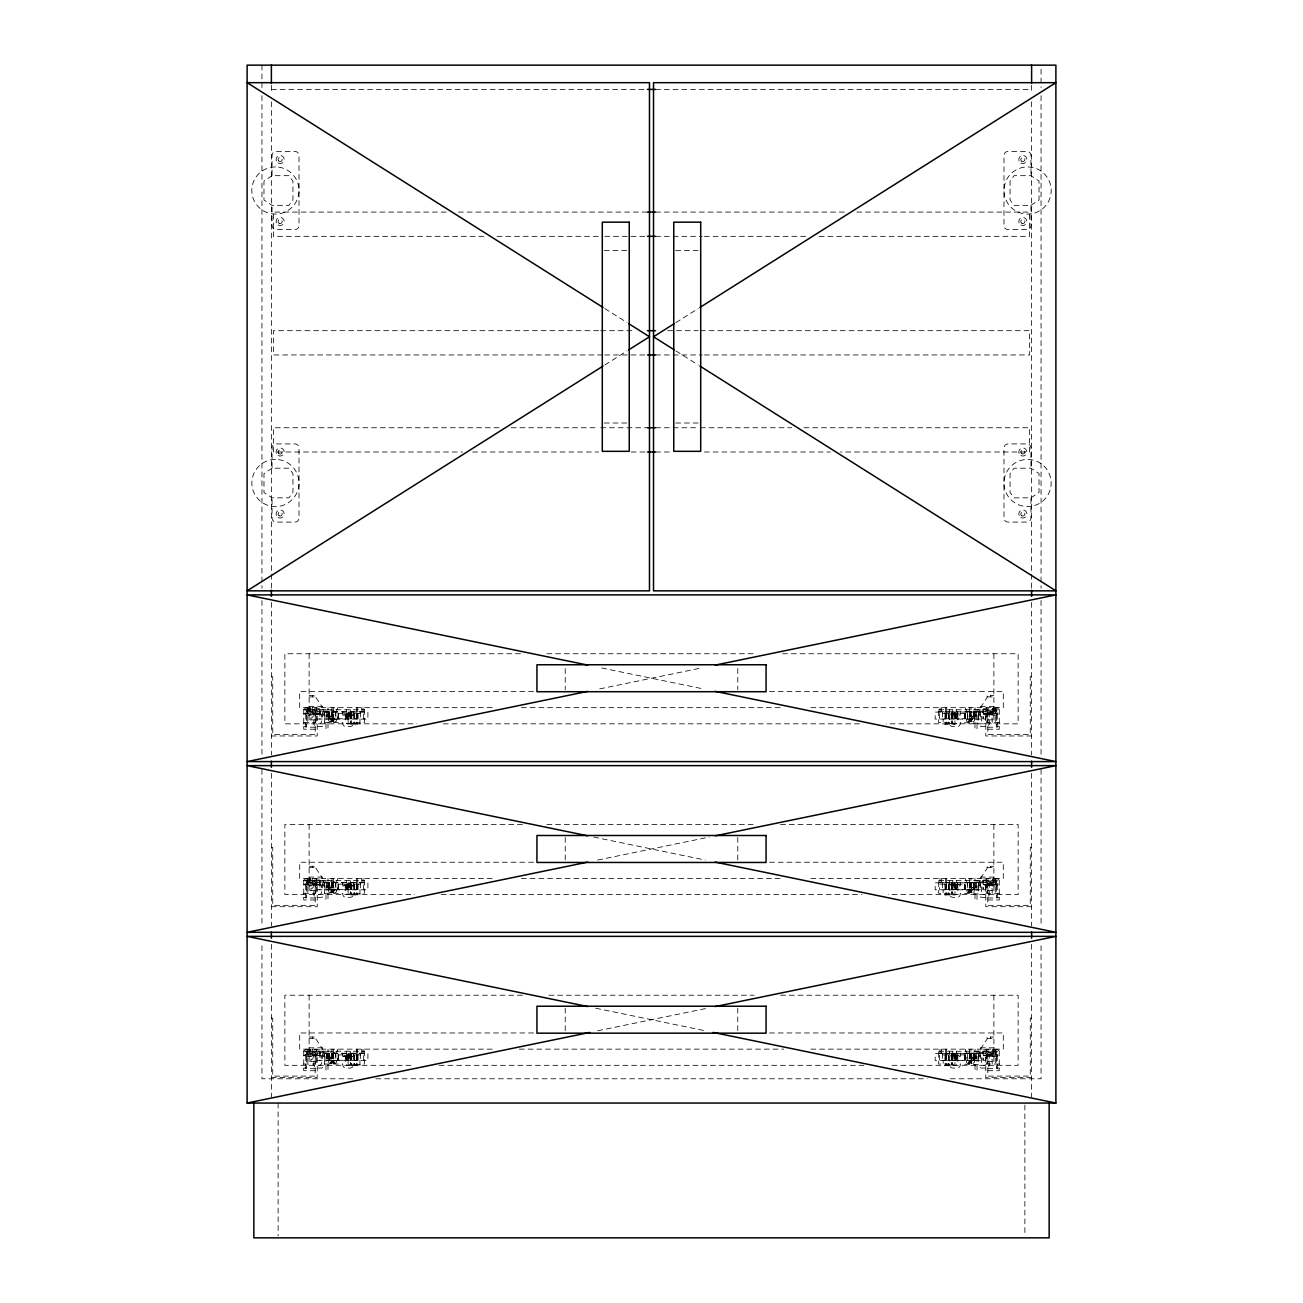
<?xml version="1.0" encoding="UTF-8"?>
<svg xmlns="http://www.w3.org/2000/svg" width="1303" height="1303" viewBox="0 0 1303 1303"><rect width="100%" height="100%" fill="white"/><g stroke="black" fill="none" stroke-linecap="round" stroke-linejoin="round"><path stroke-width="0.75" stroke-dasharray="5 3.75" d="M334.741 711.78L331.385 711.78L331.369 716.65L327.118 716.65L326.988 711.78L323.958 711.78M334.741 1053.247L331.385 1053.264L331.369 1058.117L326.988 1058.117L326.988 1053.264L323.958 1053.247M334.741 882.506L331.385 882.522L331.369 887.376L327.118 887.376L326.988 882.522L323.958 882.506M327.118 1058.117L326.988 1053.264M313.811 711.78L313.811 723.686A3.176 3.176 0 0 0 316.727 726.602L321.222 726.602A3.486 3.486 0 0 0 324.594 723.23L324.61 711.78M313.811 882.506L313.811 894.412A3.176 3.176 0 0 0 316.727 897.344L321.222 897.344A3.486 3.486 0 0 0 324.594 893.972L324.61 882.506M313.811 1053.247L313.811 1065.154A3.176 3.176 0 0 0 316.727 1068.069L321.222 1068.069A3.486 3.486 0 0 0 324.594 1064.714L324.61 1053.247M969.579 712.073L969.09 719.093L969.53 714.63L971.468 714.63M971.468 885.372L969.53 885.372L969.204 889.819L969.579 882.799M969.579 1053.541L969.09 1060.561L969.53 1056.098L971.468 1056.098M974.351 711.65C975.067 715.412 970.849 727.644 971.191 712.073M971.175 889.819L971.191 882.799M971.191 1053.541C974.905 1063.753 963.65 1062.808 967.461 1053.247M973.536 711.78L973.178 719.077L973.52 711.585L967.787 711.617M974.351 882.392L973.52 889.819L967.559 889.819L967.461 882.522M974.351 1053.133L973.52 1060.544L969.204 1060.544M975.328 712.073L975.312 716.65M975.328 882.799L975.312 887.392M975.328 1053.541L975.312 1058.117M335.278 711.617C326.809 706.112 326.043 722.97 334.822 719.077M335.278 882.359C326.809 876.854 326.043 893.711 334.822 889.802M335.278 1053.085C326.809 1047.579 326.043 1064.437 334.822 1060.544M329.48 711.78L329.887 719.077L329.545 711.585L328.714 711.65M329.48 882.506L329.887 889.819L329.545 882.326L328.714 882.392M329.48 1053.247L329.887 1060.544L329.545 1053.052L328.877 1059.99L332.916 1059.99M968.227 889.819L972.624 889.819L969.204 889.819M968.422 1060.707L972.445 1060.642M328.959 889.835C326.239 894.477 339.024 893.891 336.337 889.851M330.343 721.683L331.467 719.696L333.747 719.696L334.936 721.748L333.731 719.696M330.343 892.425L331.467 890.438L333.747 890.438L334.92 892.49L333.731 890.438M331.483 1061.179L330.294 1063.232L331.467 1061.179L333.747 1061.179L334.936 1063.232L333.731 1061.179M330.587 1060.675L334.594 1060.642M968.601 719.077L972.461 719.207L967.559 719.077L967.461 711.78M980.393 707.659L987.137 697.561L987.137 695.525L993.88 695.525M980.393 878.401L987.137 868.287L987.137 866.267L993.88 866.267M980.393 1049.143L987.137 1039.028L987.137 1037.009L993.88 1037.009M968.194 721.699L969.318 719.696L971.598 719.696L972.787 721.764L971.582 719.696M968.194 1063.167L969.318 1061.179L971.598 1061.179L972.787 1063.232L971.582 1061.179M305.749 707.724L303.729 709.744L364.384 709.744M305.749 878.466L303.729 880.486L364.384 880.486M305.749 1049.208L303.729 1051.228L364.384 1051.228M968.194 892.425L969.318 890.438L971.598 890.438L972.771 892.49L971.582 890.438M272.05 175.677L263.972 181.068L263.972 199.945L272.05 205.337L288.908 205.337L292.947 199.945L292.947 181.068L288.908 175.677L272.05 175.677L272.05 155.464A4.039 4.039 0 0 1 276.106 151.425L294.967 151.425A4.039 4.039 0 0 1 299.022 155.464L299.022 225.549A4.039 4.039 0 0 1 294.967 229.605L276.106 229.605A4.039 4.039 0 0 1 272.05 225.549L272.05 205.337M272.05 468.184L263.972 473.575L263.972 492.436L272.05 497.844L288.908 497.844L292.947 492.436L292.947 473.575L288.908 468.184L272.05 468.184L272.05 447.955A4.039 4.039 0 0 1 276.106 443.916L294.967 443.916A4.039 4.039 0 0 1 299.022 447.955L299.022 518.057A4.039 4.039 0 0 1 294.967 522.096L276.106 522.096A4.039 4.039 0 0 1 272.05 518.057L272.05 497.844M1030.95 205.337L1039.028 199.945L1039.028 181.068L1030.95 175.677L1014.092 175.677L1010.053 181.068L1010.053 199.945L1014.092 205.337L1030.95 205.337L1030.95 225.549A4.039 4.039 0 0 1 1026.894 229.605L1008.033 229.605A4.039 4.039 0 0 1 1003.978 225.549L1003.978 155.464A4.039 4.039 0 0 1 1008.033 151.425L1026.894 151.425A4.039 4.039 0 0 1 1030.95 155.464L1030.95 175.677M1030.95 497.844L1039.028 492.436L1039.028 473.575L1030.95 468.184L1014.092 468.184L1010.053 473.575L1010.053 492.436L1014.092 497.844L1030.95 497.844L1030.95 518.057A4.039 4.039 0 0 1 1026.894 522.096L1008.033 522.096A4.039 4.039 0 0 1 1003.978 518.057L1003.978 447.955A4.039 4.039 0 0 1 1008.033 443.916L1026.894 443.916A4.039 4.039 0 0 1 1030.95 447.955L1030.95 468.184M604.771 364.987L627.118 350.882M675.882 322.639L698.229 308.534M342.787 711.78L342.787 715.135L344.139 715.135A6.759 6.759 0 0 1 352.25 715.135L352.25 713.8L346.761 713.946M342.787 882.506L342.787 885.877L344.139 885.877A6.759 6.759 0 0 1 352.25 885.877L352.25 884.525L346.761 884.688M342.787 1053.247L342.787 1056.619L344.139 1056.619A6.759 6.759 0 0 1 352.25 1056.619L352.25 1055.267L346.761 1055.43M319.675 713.881L317.069 714.142A6.499 6.499 0 0 0 315.163 715.135L306.433 715.135M306.433 885.877L315.163 885.877A6.499 6.499 0 0 1 317.069 884.884L319.675 884.623M306.433 1056.619L315.163 1056.619A6.499 6.499 0 0 1 317.069 1055.609L319.675 1055.365M967.217 712.073L967.999 719.077M967.217 882.799L967.999 889.819M967.217 1053.541L967.999 1060.544M599.706 688.912L701.307 667.967M597.719 860.061L709.272 837.063M597.719 1030.803L707.268 1008.213M328.959 719.093C326.173 723.507 338.943 723.426 336.337 719.109M328.959 1060.577C326.173 1064.958 338.943 1064.909 336.337 1060.593M983.39 713.881L985.98 714.142A6.499 6.499 0 0 1 987.902 715.152L996.632 715.152M983.39 884.623L985.98 884.884A6.499 6.499 0 0 1 987.902 885.877L996.632 885.877M983.39 1055.365L985.98 1055.625A6.499 6.499 0 0 1 987.902 1056.619L996.632 1056.619M954.366 713.881L958.927 713.8L958.927 715.152A6.759 6.759 0 0 0 950.815 715.152L949.464 715.152L949.464 711.78M954.366 884.623L958.927 884.542L958.927 885.877A6.759 6.759 0 0 0 950.815 885.877L949.464 885.877L949.464 882.522M954.366 1055.365L958.927 1055.267L958.927 1056.619A6.759 6.759 0 0 0 950.815 1056.619L949.464 1056.619L949.464 1053.247M318.877 713.816L319.072 713.8A2.704 2.704 0 0 1 321.678 716.487L321.678 721.194A2.704 2.704 0 0 1 319.675 723.8L318.29 723.8A2.704 2.704 0 0 1 316.287 721.211L316.287 716.487A2.704 2.704 0 0 1 318.974 713.8M318.877 884.542L319.072 884.542A2.704 2.704 0 0 1 321.678 887.229L321.678 891.936A2.704 2.704 0 0 1 319.675 894.542L318.29 894.542A2.704 2.704 0 0 1 316.287 891.952L316.287 887.229A2.704 2.704 0 0 1 318.974 884.525M318.877 1055.283L319.072 1055.283A2.704 2.704 0 0 1 321.678 1057.971L321.678 1062.678A2.704 2.704 0 0 1 319.675 1065.284L318.29 1065.284A2.704 2.704 0 0 1 316.287 1062.678L316.287 1057.971A2.704 2.704 0 0 1 318.974 1055.267M966.81 719.109C964.171 723.768 976.81 723.295 974.188 719.109M966.81 889.835L967.266 892.441L974.107 892.164L974.595 882.799M966.81 1060.577C964.139 1065.235 976.941 1064.698 974.139 1060.577M969.204 719.077L971.191 719.061M970.523 1060.577L972.624 1060.544M345.295 716.487A2.704 2.704 0 0 1 347.999 713.8L348.683 713.881M952.379 716.487A2.704 2.704 0 0 1 955.066 713.8L955.213 713.816M345.295 887.229A2.704 2.704 0 0 1 347.999 884.525L348.683 884.623M952.379 887.229A2.704 2.704 0 0 1 955.066 884.542L955.213 884.558M345.295 1057.971A2.704 2.704 0 0 1 347.999 1055.267L348.683 1055.365M952.379 1057.971A2.704 2.704 0 0 1 955.066 1055.267L955.213 1055.283M983.993 713.8L984.188 713.816A2.704 2.704 0 0 1 986.778 716.487L986.778 721.211A2.704 2.704 0 0 1 984.775 723.816L983.374 723.816A2.704 2.704 0 0 1 981.387 721.194L981.387 716.487A2.704 2.704 0 0 1 984.074 713.8M983.993 884.542L984.188 884.558A2.704 2.704 0 0 1 986.778 887.229L986.778 891.952A2.704 2.704 0 0 1 984.775 894.542L983.374 894.542A2.704 2.704 0 0 1 981.387 891.936L981.387 887.229A2.704 2.704 0 0 1 984.074 884.542M983.993 1055.283L984.188 1055.283A2.704 2.704 0 0 1 986.778 1057.971L986.778 1062.694A2.704 2.704 0 0 1 984.775 1065.284L983.374 1065.284A2.704 2.704 0 0 1 981.387 1062.678L981.387 1057.971A2.704 2.704 0 0 1 984.074 1055.267M969.53 889.786L968.569 889.835M330.718 1060.577L331.597 1060.544M969.562 889.819L968.601 889.819M970.458 719.109L972.185 719.077L971.598 712.073M330.506 719.077L335.734 719.093L335.588 711.78M330.506 889.819L335.734 889.835L335.588 882.506M330.506 1060.544L335.734 1060.577L335.588 1053.247M968.324 711.78L971.68 711.796L971.68 716.65L976.077 716.65L976.061 711.78L979.107 711.78M968.324 882.522L971.68 882.522L971.68 887.392L975.931 887.392L975.931 882.538L979.107 882.522M968.324 1053.247L971.68 1053.264L971.68 1058.117L976.077 1058.117L976.061 1053.264L979.107 1053.247M992.919 713.262L993.065 707.741L993.065 713.262M992.919 884.004L993.065 878.466L993.065 884.004M992.919 1054.73L993.065 1049.208L993.065 1054.73M331.597 719.077L330.587 719.191L334.61 719.077M331.597 889.802C327.965 889.949 337.526 889.998 333.487 889.802L333.47 882.799M971.582 889.819L971.598 882.799M971.582 1060.544L971.598 1053.541M271.382 89.418L647.428 89.418M655.572 89.418L1031.618 89.418M446.196 212.08L273.402 212.08L273.402 236.332L486.85 236.332M458.379 212.08L647.428 212.08M655.572 212.08L844.621 212.08M856.804 212.08L1029.598 212.08L1029.598 236.332L816.15 236.332M497.013 236.332L602.719 236.332M604.739 236.332L647.428 236.332M655.572 236.332L702.317 236.332M704.353 236.332L805.987 236.332M604.234 250.485L627.329 250.485M675.671 250.485L698.766 250.485M598.647 330.685L273.402 330.685L273.402 354.953L602.719 354.953M600.683 330.685L635.245 330.685M667.755 330.685L698.261 330.685M700.281 330.685L1029.598 330.685L1029.598 354.953L704.353 354.953M604.739 354.953L647.428 354.953M655.572 354.953L702.317 354.953M604.234 423.019L627.329 423.019M675.671 423.019L698.766 423.019M499.049 427.742L273.402 427.742L273.402 452.011L462.451 452.011M511.232 427.742L598.647 427.742M600.683 427.742L647.428 427.742M655.572 427.742L698.261 427.742M700.281 427.742L791.768 427.742M803.951 427.742L1029.598 427.742L1029.598 452.011L840.549 452.011M472.614 452.011L598.647 452.011M631.173 452.011L647.428 452.011M655.572 452.011L671.827 452.011M704.353 452.011L830.386 452.011M520.451 653.748L284.868 653.748L284.868 723.833L416.813 723.833M546.853 653.748L756.147 653.748M782.549 653.748L1018.132 653.748L1018.132 723.833L886.187 723.833M271.382 676.664L272.734 676.664L272.734 734.615L315.196 734.615L315.163 711.78M1031.618 676.664L1030.266 676.664L1030.266 734.615L987.804 734.615L987.902 711.78M533.546 691.486L299.69 691.486L299.69 707.659L494.912 707.659M769.454 691.486L1003.31 691.486L1003.31 707.659L808.088 707.659M309.186 695.525L315.929 695.525L315.929 697.545L322.672 707.659M309.186 696.877L315.929 696.877M987.137 696.877L993.88 696.877M322.672 706.307L306.433 706.389L306.433 708.262L319.903 708.262L319.903 706.389M980.393 706.324L996.632 706.389L996.632 708.278L983.146 708.278L983.146 706.389M521.347 707.659L781.653 707.659M938.665 709.76L999.32 709.76L997.3 707.741M323.958 711.096L311.824 711.096L311.824 714.191L323.958 714.191L323.958 709.744M979.107 711.096L991.241 711.096L991.241 714.207L979.107 714.207L979.107 709.76M306.433 711.78L364.384 711.78M938.665 711.78L996.632 711.78M317.215 713.05L305.081 713.05L305.081 714.402L315.196 714.402M306.433 713.262L317.215 713.262M965.344 713.409L939.414 713.409L939.414 719.077M985.85 713.262L996.632 713.262M303.729 713.8L319.903 713.8M954.871 713.8L950.815 713.8L950.815 715.152M983.146 713.8L999.32 713.8M987.804 714.402L997.919 714.402L997.919 713.05L985.785 713.05L985.785 735.967L1031.618 735.967M331.581 714.63L333.519 714.63L333.975 719.077M324.61 715.135L323.258 715.135A6.759 6.759 0 0 0 315.163 715.135M352.25 715.135L353.585 715.135L353.602 709.744M958.927 715.152L960.262 715.152L960.262 711.78M978.455 711.78L978.455 715.152L979.791 715.152A6.759 6.759 0 0 1 987.902 715.152M331.369 716.634L327.118 716.65M971.68 716.634L976.077 716.634M332.916 718.507L328.877 718.507L328.877 711.78M970.149 718.523L974.188 718.523L974.188 711.78M337.786 718.8L358.081 718.8M944.984 718.8L965.279 718.8M317.215 719.077L367.902 719.077L367.902 712.057L319.968 712.057L319.968 719.077M310.863 719.859L315.587 719.859M987.479 719.859L992.186 719.859M303.729 722.562L315.587 722.562L315.587 713.8M324.594 722.562L342.787 722.562L342.819 723.686A3.176 3.176 0 0 0 345.751 726.602L350.23 726.602A3.486 3.486 0 0 0 353.602 723.23L364.384 722.562L364.384 707.724M949.447 722.562L938.665 722.562L938.665 707.741M989.254 711.78L989.238 723.686A3.176 3.176 0 0 1 986.322 726.602L981.827 726.602A3.486 3.486 0 0 1 978.472 723.23L960.262 722.562L960.23 723.686A3.176 3.176 0 0 1 957.314 726.602L952.819 726.602A3.486 3.486 0 0 1 949.447 723.23M999.32 722.562L987.479 722.562L987.479 713.8M353.748 723.523L351.647 723.523L351.647 712.057M951.418 712.073L951.418 723.523L949.317 723.523L949.431 713.409M443.232 723.833L859.768 723.833M303.729 726.602L306.433 726.602L306.433 710.428L317.215 710.428L317.215 735.967L271.382 735.967M999.32 726.602L996.632 726.602L996.632 710.428L985.85 710.428L985.85 719.077L935.163 719.077L935.163 712.073L983.081 712.073L983.081 719.077L983.146 709.76M315.196 727.204L305.749 727.204L305.749 709.679L325.978 709.679L325.978 729.224L327.998 729.224L327.998 707.659M987.804 727.204L997.251 727.204L997.251 709.679L977.022 709.679L977.022 729.224L975.002 729.224L975.002 707.659M987.804 729.224L999.271 729.224L999.271 707.659M315.196 729.224L303.729 729.224L303.729 707.659M522.47 824.49L284.868 824.49L284.868 894.575L414.777 894.575M546.853 824.49L756.147 824.49M780.53 824.49L1018.132 824.49L1018.132 894.575L888.223 894.575M271.382 847.406L272.734 847.406L272.734 905.357L315.196 905.357L315.163 882.506M1031.618 847.406L1030.266 847.406L1030.266 905.357L987.804 905.357L987.902 882.522M533.546 862.228L299.69 862.228L299.69 878.401L494.912 878.401M769.454 862.228L1003.31 862.228L1003.31 878.401L808.088 878.401M309.186 866.267L315.929 866.267L315.929 868.287L322.672 878.401M309.186 867.619L315.929 867.619M987.137 867.619L993.88 867.619M322.672 877.049L306.433 877.114L306.433 879.004L319.903 879.004L319.903 877.114M980.393 877.049L996.632 877.131L996.632 879.004L983.146 879.004L983.146 877.131M521.347 878.401L781.653 878.401M938.665 880.486L999.32 880.486L997.3 878.466M323.958 881.838L311.824 881.838L311.824 884.932L323.958 884.932L323.958 880.486M979.107 881.838L991.241 881.838L991.241 884.932L979.107 884.932L979.107 880.486M306.433 882.506L364.384 882.506M938.665 882.522L996.632 882.522M317.215 883.792L305.081 883.792L305.081 885.144L315.196 885.144M306.433 883.988L317.215 883.988M985.85 884.004L996.632 884.004M303.729 884.525L319.903 884.525M954.871 884.542L950.815 884.542L950.815 885.877M983.146 884.542L999.32 884.542M987.804 885.144L997.919 885.144L997.919 883.792L985.785 883.792L985.785 906.709L1031.618 906.709M331.581 885.356L333.519 885.356L333.975 889.819M324.61 885.877L323.258 885.877A6.759 6.759 0 0 0 315.163 885.877M352.25 885.877L353.585 885.877L353.602 880.486M958.927 885.877L960.262 885.877L960.262 882.522M978.455 882.522L978.455 885.877L979.791 885.877A6.759 6.759 0 0 1 987.902 885.877M331.369 887.376L327.118 887.376M971.68 887.376L976.077 887.376L976.061 882.522M332.916 889.249L328.877 889.249L328.877 882.506M970.149 889.249L974.188 889.249L974.188 882.522M337.786 889.542L358.081 889.542M944.984 889.542L965.279 889.542M317.215 889.802L367.902 889.802L367.902 882.799L319.968 882.799L319.968 889.802M310.863 890.6L315.587 890.6M987.479 890.6L992.186 890.6M303.729 893.288L315.587 893.288L315.587 884.525M324.594 893.288L342.787 893.288L342.819 894.412A3.176 3.176 0 0 0 345.751 897.344L350.23 897.344A3.486 3.486 0 0 0 353.602 893.972L364.384 893.288L364.384 878.466M949.447 893.304L938.665 893.304L938.665 878.466M989.254 882.522L989.238 894.428A3.176 3.176 0 0 1 986.322 897.344L981.827 897.344A3.486 3.486 0 0 1 978.472 893.972L960.262 893.304L960.23 894.428A3.176 3.176 0 0 1 957.314 897.344L952.819 897.344A3.486 3.486 0 0 1 949.447 893.972M999.32 893.304L987.479 893.304L987.479 884.542M951.418 882.799L951.418 894.265L949.317 894.265L949.431 884.151M441.196 894.575L861.804 894.575M303.729 897.344L306.433 897.344L306.433 881.154L317.215 881.154L317.215 906.709L271.382 906.709M999.32 897.344L996.632 897.344L996.632 881.17L985.85 881.17L985.85 889.819L935.163 889.819L935.163 882.799L983.081 882.799L983.081 889.819L983.146 880.486M315.196 897.946L305.749 897.946L305.749 880.421L325.978 880.421L325.978 899.966L327.998 899.966L327.998 878.401M987.804 897.946L997.251 897.946L997.251 880.421L977.022 880.421L977.022 899.966L975.002 899.966L975.002 878.401M987.804 899.966L999.271 899.966L999.271 878.401M315.196 899.966L303.729 899.966L303.729 878.401M522.47 995.215L284.868 995.215L284.868 1065.317L412.758 1065.317M548.889 995.215L754.111 995.215M780.53 995.215L1018.132 995.215L1018.132 1065.317L890.242 1065.317M271.382 1018.132L272.734 1018.132L272.734 1076.099L315.196 1076.099L315.163 1053.247M1031.618 1018.132L1030.266 1018.132L1030.266 1076.099L987.804 1076.099L987.902 1053.247M533.546 1032.97L299.69 1032.97L299.69 1049.143L492.876 1049.143M769.454 1032.97L1003.31 1032.97L1003.31 1049.143L810.124 1049.143M309.186 1037.009L315.929 1037.009L315.929 1039.028L322.672 1049.143M309.186 1038.344L315.929 1038.344M987.137 1038.361L993.88 1038.361M322.672 1047.791L306.433 1047.856L306.433 1049.746L319.903 1049.746L319.903 1047.856M980.393 1047.791L996.632 1047.856L996.632 1049.746L983.146 1049.746L983.146 1047.856M519.311 1049.143L783.689 1049.143M938.665 1051.228L999.32 1051.228L997.3 1049.208M323.958 1052.58L311.824 1052.58L311.824 1055.674L323.958 1055.674L323.958 1051.228M979.107 1052.58L991.241 1052.58L991.241 1055.674L979.107 1055.674L979.107 1051.228M306.433 1053.247L364.384 1053.247M938.665 1053.247L996.632 1053.247M317.215 1054.534L305.081 1054.534L305.081 1055.886L315.196 1055.886M306.433 1054.73L317.215 1054.73M965.344 1054.893L939.414 1054.893L939.414 1060.544M985.85 1054.73L996.632 1054.73M303.729 1055.267L319.903 1055.267M954.871 1055.267L950.815 1055.267L950.815 1056.619M983.146 1055.267L999.32 1055.267M987.804 1055.886L997.919 1055.886L997.919 1054.534L985.785 1054.534L985.785 1077.451L1031.618 1077.451M331.581 1056.098L333.519 1056.098L333.975 1060.561M324.61 1056.619L323.258 1056.619A6.759 6.759 0 0 0 315.163 1056.619M352.25 1056.619L353.585 1056.619L353.602 1051.228M958.927 1056.619L960.262 1056.619L960.262 1053.247M978.455 1053.247L978.455 1056.619L979.791 1056.619A6.759 6.759 0 0 1 987.902 1056.619M326.988 1058.117L331.369 1058.117M971.68 1058.117L976.077 1058.117M970.149 1059.99L974.188 1059.99L974.188 1053.247M337.786 1060.284L358.081 1060.284M944.984 1060.284L965.279 1060.284M317.215 1060.544L367.902 1060.544L367.902 1053.541L319.968 1053.541L319.968 1060.544M310.863 1061.342L315.587 1061.342M987.479 1061.342L992.186 1061.342M303.729 1064.03L315.587 1064.03L315.587 1055.267M324.594 1064.03L342.787 1064.03L342.819 1065.154A3.176 3.176 0 0 0 345.751 1068.069L350.23 1068.069A3.486 3.486 0 0 0 353.602 1064.714L364.384 1064.03L364.384 1049.208M949.447 1064.03L938.665 1064.03L938.665 1049.208M989.254 1053.247L989.238 1065.154A3.176 3.176 0 0 1 986.322 1068.069L981.827 1068.085A3.486 3.486 0 0 1 978.472 1064.714L960.262 1064.03L960.23 1065.154A3.176 3.176 0 0 1 957.314 1068.069L952.819 1068.085A3.486 3.486 0 0 1 949.447 1064.714M999.32 1064.03L987.479 1064.03L987.479 1055.267M951.418 1053.541L951.418 1065.007L949.317 1065.007L949.317 1054.893M439.16 1065.317L863.84 1065.317M303.729 1068.069L306.433 1068.069L306.433 1051.896L317.215 1051.896L317.215 1077.451L271.382 1077.451M999.32 1068.085L996.632 1068.069L996.632 1051.896L985.85 1051.912L985.85 1060.544L935.163 1060.544L935.163 1053.541L983.081 1053.541L983.081 1060.544L983.146 1051.228M315.196 1068.688L305.749 1068.688L305.749 1051.163L325.978 1051.163L325.978 1070.708L327.998 1070.708L327.998 1049.143M987.804 1068.688L997.251 1068.688L997.251 1051.163L977.022 1051.163L977.022 1070.708L975.002 1070.708L975.002 1049.143M987.804 1070.708L999.271 1070.708L999.271 1049.143M315.196 1070.708L303.729 1070.708L303.729 1049.143M352.69 1078.786L261.952 1078.786L261.952 942.427M375.867 1078.786L927.133 1078.786M950.31 1078.786L1041.048 1078.786L1041.048 942.427M973.536 882.522L973.178 889.819L973.683 882.522L973.683 889.819L973.52 882.326L967.787 882.359M973.536 1053.247L973.178 1060.561L973.683 1053.247L973.683 1060.544L973.52 1053.068L967.787 1053.101M317.101 714.125L315.163 714.109L317.069 714.142M317.101 884.867L315.163 884.851L317.069 884.884M317.101 1055.609L315.163 1055.593L317.069 1055.609M347.461 713.832L344.139 713.8L344.139 715.135M347.461 884.574L344.139 884.525L344.139 885.877M347.461 1055.316L344.139 1055.267L344.139 1056.619M333.487 719.077L334.496 719.093L333.519 719.044L333.47 712.057M333.47 1053.541L333.487 1060.544L334.61 1060.561M968.601 1060.561L969.562 1060.544L968.227 1060.544M334.448 1060.561L333.519 1060.512M333.519 889.77L334.627 889.933M330.864 719.077L331.451 712.057M330.864 889.802L331.451 882.799M330.864 1060.544L331.451 1053.541M601.693 667.967L703.294 688.912M593.728 837.063L705.281 860.061M595.732 1008.213L705.281 1030.803M675.882 350.882L698.229 364.987M604.771 308.534L627.118 322.639M971.875 721.764L971.338 719.696M971.875 892.49L971.338 890.438L971.859 892.49M971.875 1063.232L971.338 1061.179M333.975 721.683L333.487 719.696M333.975 892.425L333.487 890.438M971.452 721.699L971.224 719.696L971.419 721.699M971.452 892.425L971.224 890.438L971.419 892.425M971.452 1063.167L971.224 1061.179L971.419 1063.167M333.601 721.683L333.389 719.696L333.568 721.683M333.601 892.425L333.389 890.438L333.568 892.425M333.601 1063.167L333.389 1061.179L333.568 1063.167M327.753 716.65L327.721 712.057M327.753 887.376L327.721 882.799M327.753 1058.117L327.721 1053.541M978.455 715.152L978.472 722.562M978.455 885.877L978.472 893.304M978.455 1056.619L978.472 1064.03M331.874 712.057L331.89 719.077M331.874 882.799L331.89 889.802M331.874 1053.541L331.89 1060.544M1041.048 69.222L1041.048 87.545M1041.048 95.689L1041.048 588.256M1041.048 600.471L1041.048 755.154M1041.048 769.405L1041.048 926.14M1031.618 85.363L1031.618 93.637M1031.618 101.781L1031.618 588.174M1031.618 602.426L1031.618 755.056M1031.618 773.363L1031.618 926.01M1031.618 944.317L1031.618 1096.996M1024.875 1105.074L1024.875 1235.83M995.28 707.741L995.28 722.562M995.28 878.466L995.28 893.304M995.28 1049.208L995.28 1064.03M993.88 653.748L993.88 723.833M993.88 824.49L993.88 894.575M993.88 995.215L993.88 1065.317M993.261 707.741L993.261 710.428M993.261 878.466L993.261 881.17M993.261 1049.208L993.261 1051.912M992.186 722.562L992.186 717.969L990.834 717.969L990.834 707.741M992.186 893.304L992.186 888.711L990.834 888.711L990.834 878.466M992.186 1064.03L992.186 1059.453L990.834 1059.453L990.834 1049.208M990.508 695.525L990.508 696.877M990.508 866.267L990.508 867.619M990.508 1037.009L990.508 1038.361M986.566 707.741L986.518 710.428M986.518 878.466L986.518 881.17M986.518 1049.208L986.566 1051.912M980.507 712.073L980.507 719.077M980.507 882.799L980.507 889.819M980.507 1053.541L980.507 1060.544M978.716 712.073L978.716 719.077M978.716 882.799L978.716 889.819M978.716 1053.541L978.716 1060.544M976.647 712.073L976.647 719.077M976.647 882.799L976.647 889.819M976.647 1053.541L976.647 1060.544M974.449 712.073L974.514 719.077M974.595 1053.541L974.514 1060.544M971.012 707.741L971.012 709.76M971.012 878.466L971.012 880.486M971.012 1049.208L971.012 1051.228M970.735 712.073L970.735 719.077M970.735 882.799L970.735 889.819M970.735 1053.541L970.735 1060.544M970.149 711.78L970.36 719.077M970.149 882.522L970.132 889.819M970.149 1053.247L970.36 1060.544M969.676 707.741L969.676 711.78M969.676 878.466L969.676 882.522M969.676 1049.208L969.676 1053.247M966.305 709.76L966.305 711.78M966.305 880.486L966.305 882.522M966.305 1051.228L966.305 1053.247M965.621 707.741L965.621 709.76M965.621 878.466L965.621 880.486M965.621 1049.208L965.621 1051.228M965.246 713.409L965.344 719.077M965.344 889.819L965.344 884.151L939.414 884.151L939.414 889.819M965.279 1054.893L965.344 1060.544M964.986 713.409L964.969 718.8M964.986 884.151L964.969 889.542M964.969 1054.893L964.986 1060.284M964.562 713.409L964.513 719.077M964.595 884.151L964.513 889.819M964.562 1054.893L964.513 1060.544M957.656 712.073L957.656 719.077M957.656 882.799L957.656 889.819M957.656 1053.541L957.656 1060.544M956.63 713.409L956.63 719.077M956.793 884.151L956.63 889.819M956.63 1054.893L956.63 1060.544M956.516 709.76L956.516 711.78M956.516 880.486L956.516 882.522M956.516 1051.228L956.516 1053.247M955.767 713.409L955.962 719.077M955.767 884.151L955.962 889.819M955.767 1054.893L955.962 1060.544M955.522 713.409L955.522 718.8M955.522 884.151L955.522 889.542M955.522 1054.893L955.522 1060.284M955.343 713.409L955.343 718.8M955.343 884.151L955.343 889.542M955.343 1054.893L955.343 1060.284M954.952 712.073L954.952 724.191L943.128 724.191L943.128 719.077M954.952 882.799L954.952 894.933L943.128 894.933L943.128 889.819M954.952 1053.541L954.952 1065.675L943.128 1065.675L943.128 1060.544M954.855 713.409L954.855 718.8M954.855 884.151L954.855 889.542M954.855 1054.893L954.855 1060.284M954.073 712.073L953.943 719.077M953.943 882.799L954.073 889.819M954.073 1053.541L953.943 1060.544M952.802 709.76L952.802 711.78M952.819 713.409L952.819 718.8M952.802 880.486L952.802 882.522M952.819 884.151L952.819 889.542M952.802 1051.228L952.802 1053.247M952.819 1054.893L952.819 1060.284M952.607 712.073L952.607 724.191M952.607 882.799L952.607 894.933M952.607 1053.541L952.607 1065.675M952.2 713.409L952.379 721.194A2.704 2.704 0 0 0 954.366 723.816L955.767 723.816A2.704 2.704 0 0 0 957.77 721.211L957.77 716.487A2.704 2.704 0 0 0 955.066 713.8M952.2 884.151L952.379 891.936A2.704 2.704 0 0 0 954.366 894.542L955.767 894.542A2.704 2.704 0 0 0 957.77 891.952L957.77 887.229A2.704 2.704 0 0 0 955.066 884.542M952.2 1054.893L952.379 1062.678A2.704 2.704 0 0 0 954.366 1065.284L955.767 1065.284A2.704 2.704 0 0 0 957.77 1062.694L957.77 1057.971A2.704 2.704 0 0 0 955.066 1055.267M952.07 713.409L952.07 718.8M952.07 884.151L952.07 889.542M952.07 1054.893L952.07 1060.284M951.304 713.409L951.304 723.523M951.304 884.151L951.304 894.265M951.304 1054.893L951.304 1065.007M949.447 709.76L949.447 711.78M949.447 880.486L949.447 882.522M949.447 1051.228L949.447 1053.247M948.731 713.409L948.731 723.523L946.63 723.523L946.727 713.409M948.731 884.151L948.731 894.265L946.63 894.265L946.63 884.151M948.731 1054.893L948.731 1065.007L946.63 1065.007L946.63 1054.893M948.633 713.409L948.633 723.523M948.633 884.151L948.633 894.265M948.633 1054.893L948.633 1065.007M946.548 707.741L946.548 711.78M946.548 878.466L946.548 882.522M946.548 1049.208L946.548 1053.247M946.255 712.073L946.255 718.8M946.255 882.799L946.255 889.542M946.255 1053.541L946.255 1060.284M945.408 707.741L945.408 711.78M945.441 713.409L945.441 724.191M945.408 878.466L945.408 882.522M945.441 884.151L945.441 894.933M945.408 1049.208L945.408 1053.247M945.441 1054.893L945.441 1065.675M945.082 713.409L944.887 719.077M944.887 884.151L945.082 889.819M945.082 1054.893L944.887 1060.544M942.541 712.073L942.541 719.077M942.541 882.799L942.541 889.819M942.541 1053.541L942.541 1060.544M941.369 707.741L941.369 711.78M941.369 878.466L941.369 882.522M941.369 1049.208L941.369 1053.247M940.017 707.741L940.017 711.78M940.017 878.466L940.017 882.522M940.017 1049.208L940.017 1053.247M737.775 668.602L737.775 689.792M737.775 837.422L737.775 860.517M737.775 1008.164L737.775 1031.259M565.225 668.602L565.225 689.792M565.225 837.422L565.225 860.517M565.225 1008.164L565.225 1031.259M363.651 719.077L363.651 713.409L337.721 713.409L337.721 719.077M363.651 889.802L363.651 884.151L337.721 884.151L337.721 889.802M363.651 1060.544L363.651 1054.893L337.721 1054.893L337.721 1060.544M363.048 707.724L363.048 711.78M363.048 878.466L363.048 882.506M363.048 1049.208L363.048 1053.247M361.697 707.724L361.697 711.78M361.697 878.466L361.697 882.506M361.697 1049.208L361.697 1053.247M360.524 712.057L360.524 719.077M360.524 882.799L360.524 889.802M360.524 1053.541L360.524 1060.544M359.937 719.077L359.937 724.191L348.113 724.191L348.113 712.057M359.937 889.802L359.937 894.933L348.113 894.933L348.113 882.799M359.937 1060.544L359.937 1065.675L348.113 1065.675L348.113 1053.541M357.983 713.409L358.162 719.077M358.162 884.151L357.983 889.802M357.983 1054.893L358.162 1060.544M357.657 707.724L357.657 711.78M357.608 713.409L357.608 724.191M357.657 878.466L357.657 882.506M357.608 884.151L357.608 894.933M357.657 1049.208L357.657 1053.247M357.608 1054.893L357.608 1065.675M356.81 712.057L356.81 718.8M356.81 882.799L356.81 889.542M356.81 1053.541L356.81 1060.284M356.517 707.724L356.517 711.78M356.436 713.409L356.436 723.523L354.318 723.523L354.318 713.409M356.517 878.466L356.517 882.506M356.436 884.151L356.436 894.265L354.318 894.265L354.318 884.151M356.517 1049.208L356.517 1053.247M356.436 1054.893L356.436 1064.991L354.318 1064.991L354.318 1054.893M356.322 713.409L356.322 723.523M356.322 884.151L356.322 894.265M356.322 1054.893L356.322 1064.991M354.432 713.409L354.432 723.523M354.432 884.151L354.432 894.265M354.432 1054.893L354.432 1064.991M353.748 713.409L353.618 723.523M353.618 884.151L353.748 894.265L351.647 894.265L351.647 882.799M353.618 1054.893L353.748 1064.991L351.647 1064.991L351.647 1053.541M351.745 713.409L351.745 723.523M351.745 884.151L351.745 894.265M351.745 1054.893L351.745 1064.991M350.979 713.409L350.979 718.8M350.979 884.151L350.979 889.542M350.979 1054.893L350.979 1060.284M350.865 713.409L350.686 721.194A2.704 2.704 0 0 1 348.699 723.8L347.298 723.8A2.704 2.704 0 0 1 345.295 721.211L345.393 712.057M350.865 884.151L350.686 891.936A2.704 2.704 0 0 1 348.699 894.542L347.298 894.542A2.704 2.704 0 0 1 345.295 891.952L345.393 882.799M350.865 1054.893L350.686 1062.678A2.704 2.704 0 0 1 348.699 1065.284L347.298 1065.284A2.704 2.704 0 0 1 345.295 1062.678L345.393 1053.541M350.458 712.057L350.458 724.191M350.458 882.799L350.458 894.933M350.458 1053.541L350.458 1065.675M350.263 709.744L350.263 711.78M350.23 713.409L350.23 718.8M350.263 880.486L350.263 882.506M350.23 884.151L350.23 889.542M350.263 1051.228L350.263 1053.247M350.23 1054.893L350.23 1060.284M349.123 712.057L349.123 719.077M349.123 882.799L349.123 889.802M349.123 1053.541L349.123 1060.544M348.976 712.057L348.976 719.077M348.976 882.799L348.976 889.802M348.976 1053.541L348.976 1060.544M348.21 713.409L348.21 718.8M348.21 884.151L348.21 889.542M348.21 1054.893L348.21 1060.284M347.706 713.409L347.706 718.8M347.706 884.151L347.706 889.542M347.706 1054.893L347.706 1060.284M347.526 713.409L347.526 718.8M347.526 884.151L347.526 889.542M347.526 1054.893L347.526 1060.284M347.298 713.409L347.103 719.077M347.298 884.151L347.103 889.802M347.298 1054.893L347.103 1060.544M346.549 709.744L346.549 711.78M346.435 713.409L346.435 719.077M346.549 880.486L346.549 882.506M346.435 884.151L346.435 889.802M346.549 1051.228L346.549 1053.247M346.435 1054.893L346.435 1060.544M346.272 713.409L346.272 718.8M346.272 884.151L346.272 889.542M346.272 1054.893L346.272 1060.284M338.454 713.409L338.552 719.077M338.552 884.151L338.552 889.802M338.454 1054.893L338.552 1060.544M338.063 713.409L338.096 718.8M338.096 884.151L338.063 889.542M338.096 1054.893L338.063 1060.284M337.428 707.724L337.428 709.744M337.428 878.466L337.428 880.486M337.428 1049.208L337.428 1051.228M336.76 709.744L336.76 711.78M336.76 880.486L336.76 882.506M336.76 1051.228L336.76 1053.247M335.848 712.057L335.848 719.077M335.848 882.799L335.848 889.802M335.848 1053.541L335.848 1060.544M333.389 707.724L333.389 711.78M333.389 878.466L333.389 882.506M333.389 1049.208L333.389 1053.247M332.916 711.78L332.77 719.077L332.705 712.057M332.916 882.506L332.933 889.802M332.916 1053.247L332.933 1060.544M332.705 882.799L332.705 889.802M332.705 1053.541L332.705 1060.544M332.314 712.057L332.314 719.077M332.314 882.799L332.314 889.802M332.314 1053.541L332.314 1060.544M332.037 707.724L332.037 709.744M332.037 878.466L332.037 880.486M332.037 1049.208L332.037 1051.228M328.6 712.057L328.47 719.077M328.47 882.799L328.6 889.802M328.6 1053.541L328.535 1060.544M326.418 712.057L326.418 719.077M326.418 882.799L326.418 889.802M326.418 1053.541L326.418 1060.544M324.333 712.057L324.333 719.077M324.333 882.799L324.333 889.802M324.333 1053.541L324.333 1060.544M322.558 712.057L322.558 719.077M322.558 882.799L322.558 889.802M322.558 1053.541L322.558 1060.544M319.903 709.744L319.903 719.077M319.903 880.486L319.903 889.802M319.903 1051.228L319.903 1060.544M316.531 707.724L316.499 710.428M316.531 878.466L316.531 881.17M316.499 1049.208L316.531 1051.896M312.557 695.525L312.557 696.877M312.557 866.267L312.557 867.619M312.557 1037.009L312.557 1038.344M312.215 707.724L312.215 717.969L310.863 717.969L310.863 722.562M312.215 878.466L312.215 888.711L310.863 888.711L310.863 893.288M312.215 1049.208L312.215 1059.453L310.863 1059.453L310.863 1064.03M309.805 707.724L309.805 710.428M309.805 878.466L309.805 881.17M309.805 1049.208L309.805 1051.896M309.12 653.748L309.12 723.833M309.12 824.49L309.12 894.575M309.12 995.215L309.12 1065.317M307.785 707.724L307.785 722.562M307.785 878.466L307.785 893.288M307.785 1049.208L307.785 1064.03M278.125 1103.055L278.125 1235.83M271.382 85.363L271.382 93.637M271.382 101.781L271.382 588.174M271.382 602.426L271.382 755.056M271.382 773.363L271.382 926.01M271.382 944.317L271.382 1096.996M261.952 65.15L261.952 87.545M261.952 95.689L261.952 588.256M261.952 600.471L261.952 755.154M261.952 769.405L261.952 926.14M347.999 713.8A2.704 2.704 0 0 1 350.686 716.487M347.999 884.525A2.704 2.704 0 0 1 350.686 887.229M347.999 1055.267A2.704 2.704 0 0 1 350.686 1057.971M310 878.466L310.147 883.988L310 878.466M310 707.724L310.147 713.262L310 707.724M310 1049.208L310.147 1054.73L310 1049.208M332.216 719.696L332.135 721.748L332.167 719.696M332.216 890.438L332.135 892.49L332.167 890.438M332.998 719.696L333.145 721.748L333.047 719.696M332.216 1061.179L332.135 1063.232L332.167 1061.179M332.998 890.438L333.079 892.49L333.047 890.438M332.998 1061.179L333.145 1063.232L333.047 1061.179M970.051 719.696L970.002 721.764L970.067 719.696M970.051 890.438L969.921 892.49L970.067 890.438M970.849 719.696L970.996 721.764L970.882 719.696M970.051 1061.179L970.002 1063.232L970.067 1061.179M970.849 890.438L970.914 892.49L970.882 890.438M970.849 1061.179L970.996 1063.232L970.882 1061.179M331.858 719.696L331.646 721.683L331.825 719.696M331.858 890.438L331.646 892.425L331.825 890.438M331.858 1061.179L331.646 1063.167L331.825 1061.179M969.709 719.696L969.497 721.699L969.676 719.696M969.709 890.438L969.497 892.425L969.676 890.438M969.709 1061.179L969.497 1063.167L969.676 1061.179M331.728 719.696L331.206 721.683L331.711 719.696M331.728 890.438L331.206 892.49L331.711 890.438M331.728 1061.179L331.206 1063.167L331.711 1061.179M969.562 719.696L969.057 721.699L969.546 719.696M969.562 890.438L969.057 892.49L969.546 890.438M969.562 1061.179L969.057 1063.167L969.546 1061.179M275.422 166.914L271.333 167.273A23.584 23.584 0 0 0 271.333 213.741L275.422 214.099A23.584 23.584 0 0 0 299.022 190.515A23.584 23.584 0 0 0 275.422 166.914M1031.667 213.741L1027.578 214.099A23.584 23.584 0 0 1 1003.978 190.515A23.584 23.584 0 0 1 1027.578 166.914L1031.667 167.273A23.584 23.584 0 0 1 1031.667 213.741M275.422 459.422L271.333 459.78A23.584 23.584 0 0 0 271.333 506.232L275.422 506.59A23.584 23.584 0 0 0 299.022 483.006A23.584 23.584 0 0 0 275.422 459.422M1031.667 506.232L1027.578 506.59A23.584 23.584 0 0 1 1003.978 483.006A23.584 23.584 0 0 1 1027.578 459.422L1031.667 459.78A23.584 23.584 0 0 1 1031.667 506.232M987.902 714.109L985.98 714.142L987.902 714.109M987.902 884.851L985.98 884.884L987.902 884.851M987.902 1055.593L985.98 1055.625L987.902 1055.593M334.024 1063.232L333.503 1061.179L334.008 1063.232M1020.835 225.012A4.039 4.039 0 0 0 1026.894 221.51A4.039 4.039 0 0 0 1020.835 218.008A4.039 4.039 0 0 0 1020.835 225.012M1020.835 163.005A4.039 4.039 0 0 0 1026.894 159.503A4.039 4.039 0 0 0 1020.835 156.002A4.039 4.039 0 0 0 1020.835 163.005M1021.845 223.269A2.02 2.02 0 0 0 1024.875 221.51A2.02 2.02 0 0 0 1021.845 219.751A2.02 2.02 0 0 0 1021.845 223.269M1021.845 161.263A2.02 2.02 0 0 0 1024.875 159.503A2.02 2.02 0 0 0 1021.845 157.761A2.02 2.02 0 0 0 1021.845 161.263M1020.835 517.519A4.039 4.039 0 0 0 1026.894 514.017A4.039 4.039 0 0 0 1020.835 510.515A4.039 4.039 0 0 0 1020.835 517.519M1020.835 455.513A4.039 4.039 0 0 0 1026.894 452.011A4.039 4.039 0 0 0 1020.835 448.509A4.039 4.039 0 0 0 1020.835 455.513M1021.845 515.76A2.02 2.02 0 0 0 1024.875 514.017A2.02 2.02 0 0 0 1021.845 512.258A2.02 2.02 0 0 0 1021.845 515.76M1021.845 453.753A2.02 2.02 0 0 0 1024.875 452.011A2.02 2.02 0 0 0 1021.845 450.252A2.02 2.02 0 0 0 1021.845 453.753M278.125 163.005A4.039 4.039 0 0 0 284.184 159.503A4.039 4.039 0 0 0 278.125 156.002A4.039 4.039 0 0 0 278.125 163.005M278.125 225.012A4.039 4.039 0 0 0 284.184 221.51A4.039 4.039 0 0 0 278.125 218.008A4.039 4.039 0 0 0 278.125 225.012M278.712 160.937A2.02 2.02 0 0 0 282.099 160.025A2.02 2.02 0 0 0 279.624 157.549A2.02 2.02 0 0 0 278.712 160.937M279.135 223.269A2.02 2.02 0 0 0 282.165 221.51A2.02 2.02 0 0 0 279.135 219.751A2.02 2.02 0 0 0 279.135 223.269M278.125 455.513A4.039 4.039 0 0 0 284.184 452.011A4.039 4.039 0 0 0 278.125 448.509A4.039 4.039 0 0 0 278.125 455.513M278.125 517.519A4.039 4.039 0 0 0 284.184 514.017A4.039 4.039 0 0 0 278.125 510.515A4.039 4.039 0 0 0 278.125 517.519M278.712 453.444A2.02 2.02 0 0 0 282.099 452.532A2.02 2.02 0 0 0 279.624 450.056A2.02 2.02 0 0 0 278.712 453.444M279.135 515.76A2.02 2.02 0 0 0 282.165 514.017A2.02 2.02 0 0 0 279.135 512.258A2.02 2.02 0 0 0 279.135 515.76"/><path stroke-width="1.5" d="M603.045 366.078L247.114 590.845L649.48 590.845L649.48 82.675L247.114 82.675L603.045 307.443M628.844 349.79L649.48 336.76L628.844 323.73M674.156 323.73L653.52 336.76L674.156 349.79M699.955 307.443L1055.886 82.675L653.52 82.675L653.52 590.845L1055.886 590.845L699.955 366.078M587.751 691.372L247.114 761.587L1055.886 761.587L715.249 691.372M715.249 665.1L1055.886 594.885L247.114 594.885L587.751 665.1M587.751 862.114L247.114 932.313L1055.886 932.313L715.249 862.114M715.249 835.826L1055.886 765.627L247.114 765.627L587.751 835.826M247.114 1103.055L1055.886 1103.055L1055.886 65.15L247.114 65.15L247.114 1103.055L589.754 1032.432M715.249 1006.567L1055.886 936.368L247.114 936.368L587.751 1006.567M647.428 89.418L655.572 89.418M647.428 212.08L655.572 212.08M647.428 236.332L655.572 236.332M647.428 330.685L655.572 330.685M647.428 354.953L655.572 354.953M647.428 427.742L655.572 427.742M647.428 452.011L655.572 452.011M713.246 1032.432L1055.886 1103.055M1049.143 1103.055L1049.143 1237.85L253.857 1237.85L253.857 1103.055M1031.618 65.15L1031.618 83.473M1031.618 590.21L1031.618 596.318M1031.618 761.164L1031.618 767.272M1031.618 932.101L1031.618 938.209M271.382 65.15L271.382 83.473M271.382 590.21L271.382 596.318M271.382 761.164L271.382 767.272M271.382 932.101L271.382 938.209M629.251 222.178L602.295 222.178L602.295 451.327L629.251 451.327L629.251 222.178M700.705 222.178L673.749 222.178L673.749 451.327L700.705 451.327L700.705 222.178M766.066 664.758L536.934 664.758L536.934 691.714L766.066 691.714L766.066 664.758M766.066 835.5L536.934 835.5L536.934 862.456L766.066 862.456L766.066 835.5M766.066 1006.225L536.934 1006.225L536.934 1033.181L766.066 1033.181L766.066 1006.225"/></g></svg>
